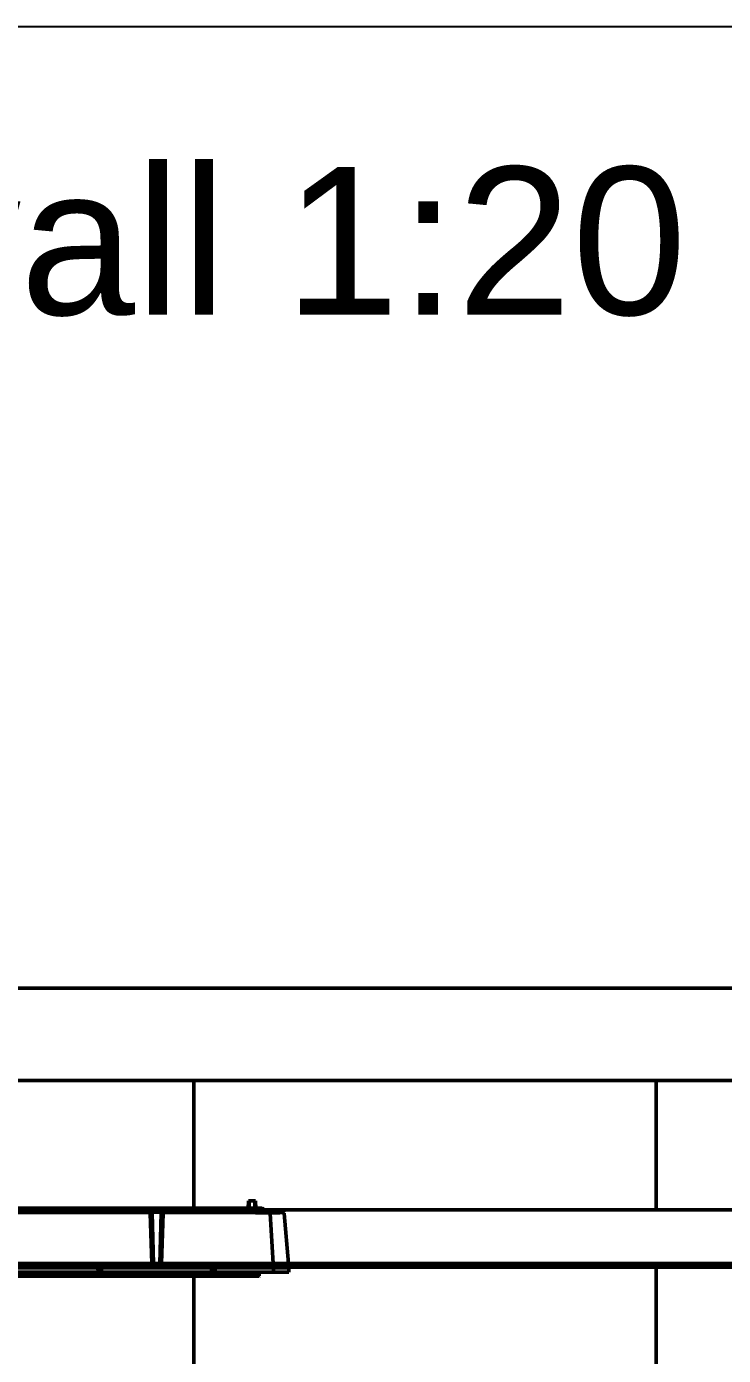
# Model space of a CAD drawing. Header units: millimetres. Extents: x -9546 to 173314, y -46180 to 27253.
# Drawn here: x 169346 to 169722, y -33756 to -33037 of the extents above; entities that cross this region are included whole.
import ezdxf

# ---------------------------------------------------------------- set-up
doc = ezdxf.new("R2010")
doc.units = ezdxf.units.MM
for name, color, linetype, lineweight in [('AM_0', 7, 'Continuous', 50), ('LDCarFrame-AM_0', 7, 'Continuous', 50), ('LDShaft-AM_0', 7, 'Continuous', 50)]:
    doc.layers.add(name, color=color, linetype=linetype, lineweight=lineweight)
doc.layers.add('AM_VIEWS', color=1, linetype='Continuous', lineweight=25, plot=False)
doc.styles.add('LD', font='ARIALUNI.ttf')

# ---------------------------------------------------------------- blocks, each defined once
blk = doc.blocks.new('LD_20260611094836_00000257')
at = {"layer": 'LDCarFrame-AM_0'}
for p, q in [((765, 2679), (-741, 2679)), ((-741, 2629), (765, 2629)), ((700, 2530), (-700, 2530)), ((-700, 2528), (700, 2528))]:
    blk.add_line(p, q, dxfattribs=at)
blk = doc.blocks.new('LD_20260611094836_00000263')
at = {"layer": 'AM_0'}
for p, q in [((121.5, 22.9), (-121.5, 22.9)), ((121.5, 22.64), (-121.5, 22.64)), ((123.08, 22.9), (121.5, 22.9)), ((121.5, 22.64), (123.15, 22.64)), ((124.62, 22.9), (123.08, 22.9)), ((123.15, 22.64), (124.78, 22.64)), ((126.15, 22.9), (124.62, 22.9)), ((124.78, 22.64), (126.38, 22.64)), ((127.63, 22.9), (126.15, 22.9)), ((126.38, 22.64), (127.92, 22.64)), ((129.04, 22.9), (127.63, 22.9)), ((127.92, 22.64), (127.97, 22.5)), ((127.97, 22.5), (129.45, 22.5)), ((130.37, 22.9), (129.04, 22.9)), ((129.54, 26.9), (129.4, 22.9)), ((129.4, 22.9), (129.43, 22.9)), ((129.43, 22.9), (129.53, 22.9)), ((129.45, 22.5), (130.85, 22.5)), ((129.53, 22.9), (129.68, 22.9)), ((129.57, 26.9), (129.54, 26.9)), ((129.66, 26.9), (129.57, 26.9)), ((129.8, 26.9), (129.66, 26.9)), ((129.68, 22.9), (129.89, 22.9)), ((130, 26.9), (129.8, 26.9)), ((130, 26.9), (129.89, 22.9)), ((129.89, 22.9), (130.15, 22.9)), ((130.24, 26.9), (130, 26.9)), ((130.15, 22.9), (130.45, 22.9)), ((130.52, 26.9), (130.24, 26.9)), ((131.6, 22.9), (130.37, 22.9)), ((130.45, 22.9), (130.78, 22.9)), ((130.83, 26.9), (130.52, 26.9)), ((130.78, 22.9), (131.14, 22.9)), ((131.16, 26.9), (130.83, 26.9)), ((130.85, 22.5), (132.15, 22.5)), ((131.14, 22.9), (131.5, 22.9)), ((131.5, 26.9), (131.16, 26.9)), ((131.84, 26.9), (131.5, 26.9)), ((131.5, 22.9), (131.86, 22.9)), ((132.72, 22.9), (131.6, 22.9)), ((132.17, 26.9), (131.84, 26.9)), ((131.86, 22.9), (132.22, 22.9)), ((132.15, 22.5), (133.32, 22.5)), ((132.48, 26.9), (132.17, 26.9)), ((132.22, 22.9), (132.55, 22.9)), ((132.25, 22.17), (132.28, 21.99)), ((133.47, 21.99), (132.25, 22.17)), ((132.93, 21.36), (132.28, 21.99)), ((132.76, 26.9), (132.48, 26.9)), ((132.55, 22.9), (132.72, 22.9)), ((132.72, 22.9), (132.85, 22.9)), ((133.72, 22.9), (132.72, 22.9)), ((133, 26.9), (132.76, 26.9)), ((132.85, 22.9), (133.11, 22.9)), ((133.11, 22.9), (133, 26.9)), ((133.2, 26.9), (133, 26.9)), ((133.11, 22.9), (133.32, 22.9)), ((133.34, 26.9), (133.2, 26.9)), ((133.32, 22.9), (133.47, 22.9)), ((133.32, 22.5), (134.37, 22.5)), ((133.32, 22.5), (133.39, 22.34)), ((133.43, 26.9), (133.34, 26.9)), ((133.39, 22.34), (133.44, 22.17)), ((133.46, 26.9), (133.43, 26.9)), ((133.44, 22.17), (133.47, 21.99)), ((133.6, 22.9), (133.46, 26.9)), ((133.47, 22.9), (133.57, 22.9)), ((133.57, 22.9), (133.6, 22.9)), ((134.58, 22.9), (133.72, 22.9)), ((134.37, 22.5), (135.28, 22.5)), ((135.3, 22.9), (134.58, 22.9)), ((135.28, 22.5), (136.03, 22.5)), ((135.87, 22.9), (135.3, 22.9)), ((136.28, 22.9), (135.87, 22.9)), ((135.92, 22.64), (136.51, 22.64)), ((135.92, 22.64), (136.03, 22.5)), ((136.52, 22.9), (136.28, 22.9)), ((136.51, 22.64), (136.94, 22.64)), ((136.61, 22.9), (136.52, 22.9)), ((136.79, 22.88), (136.61, 22.9)), ((136.97, 22.83), (136.79, 22.88)), ((136.94, 22.64), (137.2, 22.64)), ((137.14, 22.75), (136.97, 22.83)), ((137.28, 22.64), (137.14, 22.75)), ((137.2, 22.64), (137.28, 22.64)), ((137.41, 22.5), (137.28, 22.64)), ((137.51, 22.34), (137.41, 22.5)), ((137.57, 22.17), (137.51, 22.34)), ((137.6, 21.99), (137.57, 22.17)), ((137.66, 21.36), (137.6, 21.99)), ((121.5, 21.03), (-121.5, 21.03)), ((-121.5, 20.9), (121.5, 20.9)), ((-76.18, 20.65), (76.18, 20.64)), ((76.17, 20.9), (-76.17, 20.9)), ((76.21, 20.9), (76.17, 20.9)), ((76.27, 20.89), (76.17, 20.9)), ((76.28, 20.63), (76.18, 20.64)), ((76.34, 20.9), (76.21, 20.9)), ((76.28, 20.89), (76.27, 20.89)), ((76.37, 20.86), (76.28, 20.89)), ((76.38, 20.61), (76.28, 20.63)), ((76.55, 20.9), (76.34, 20.9)), ((76.38, 20.85), (76.37, 20.86)), ((76.47, 20.8), (76.38, 20.85)), ((76.48, 20.57), (76.38, 20.61)), ((76.48, 20.8), (76.47, 20.8)), ((76.47, 20.74), (76.48, 20.67)), ((76.55, 20.67), (76.47, 20.74)), ((76.55, 20.72), (76.48, 20.8)), ((76.48, 20.67), (76.48, 20.57)), ((76.48, 20.57), (76.48, 20.45)), ((76.48, 20.45), (76.49, 20.3)), ((76.49, 20.3), (76.49, 20.15)), ((76.49, 20.15), (76.5, 19.99)), ((77.44, -7), (76.5, 19.99)), ((76.83, 20.9), (76.55, 20.9)), ((76.55, 20.72), (76.55, 20.71)), ((76.56, 20.72), (76.55, 20.72)), ((76.55, 20.71), (76.55, 20.67)), ((76.61, 20.63), (76.56, 20.72)), ((76.6, 20.72), (76.56, 20.72)), ((76.71, 20.72), (76.6, 20.72)), ((76.62, 20.63), (76.61, 20.63)), ((76.66, 20.53), (76.62, 20.63)), ((76.66, 20.53), (76.66, 20.53)), ((76.67, 20.42), (76.66, 20.53)), ((76.66, 20.53), (76.67, 20.42)), ((76.67, 20.41), (76.67, 20.42)), ((76.67, 20.4), (76.67, 20.41)), ((76.67, 20.37), (76.67, 20.4)), ((76.67, 20.33), (76.67, 20.37)), ((76.68, 20.19), (76.67, 20.34)), ((76.67, 20.33), (76.67, 20.33)), ((76.67, 20.33), (76.68, 20.27)), ((76.68, 20.27), (76.67, 20.33)), ((76.68, 20.29), (76.68, 20.27)), ((76.68, 20.25), (76.68, 20.27)), ((76.68, 20.14), (76.68, 20.19)), ((76.68, 20.09), (76.68, 20.17)), ((76.69, 20.03), (76.68, 20.09)), ((76.69, 19.96), (76.69, 20.03)), ((77.63, -7), (76.69, 19.96)), ((76.69, 19.96), (77.63, -7)), ((76.9, 20.72), (76.71, 20.72)), ((77.19, 20.9), (76.83, 20.9)), ((77.16, 20.72), (76.9, 20.72)), ((77.48, 20.72), (77.16, 20.72)), ((77.61, 20.9), (77.19, 20.9)), ((77.52, 20.63), (77.48, 20.72)), ((77.85, 20.72), (77.48, 20.72)), ((77.55, 20.53), (77.52, 20.63)), ((77.56, 20.42), (77.55, 20.53)), ((78.25, -7), (77.56, 20.42)), ((78.08, 20.9), (77.61, 20.9)), ((78.28, 20.72), (77.85, 20.72)), ((78.6, 20.9), (78.08, 20.9)), ((78.74, 20.72), (78.28, 20.72)), ((79.14, 20.9), (78.6, 20.9)), ((79.23, 20.72), (78.74, 20.72)), ((79.71, 20.9), (79.14, 20.9)), ((79.74, 20.72), (79.23, 20.72)), ((80.29, 20.9), (79.71, 20.9)), ((80.26, 20.72), (79.74, 20.72)), ((80.77, 20.72), (80.26, 20.72)), ((80.86, 20.9), (80.29, 20.9)), ((81.26, 20.72), (80.77, 20.72)), ((81.4, 20.9), (80.86, 20.9)), ((81.72, 20.72), (81.26, 20.72)), ((81.92, 20.9), (81.4, 20.9)), ((82.15, 20.72), (81.72, 20.72)), ((82.44, 20.42), (81.75, -7)), ((82.39, 20.9), (81.92, 20.9)), ((82.52, 20.72), (82.15, 20.72)), ((83.31, 19.96), (82.37, -7)), ((82.81, 20.9), (82.39, 20.9)), ((82.44, 20.42), (82.45, 20.53)), ((82.45, 20.53), (82.48, 20.63)), ((82.48, 20.63), (82.52, 20.72)), ((82.84, 20.72), (82.52, 20.72)), ((83.5, 19.99), (82.56, -7)), ((83.17, 20.9), (82.81, 20.9)), ((83.1, 20.72), (82.84, 20.72)), ((83.29, 20.72), (83.1, 20.72)), ((83.45, 20.9), (83.17, 20.9)), ((83.4, 20.72), (83.29, 20.72)), ((83.32, 20.12), (83.31, 19.96)), ((83.32, 20.05), (83.31, 20)), ((83.31, 20.03), (83.31, 19.96)), ((83.33, 20.36), (83.32, 20.24)), ((83.33, 20.33), (83.32, 20.27)), ((83.32, 20.28), (83.32, 20.32)), ((83.32, 20.29), (83.32, 20.31)), ((83.32, 20.3), (83.32, 20.24)), ((83.32, 20.24), (83.32, 20.17)), ((83.33, 20.42), (83.34, 20.53)), ((83.34, 20.53), (83.33, 20.42)), ((83.33, 20.42), (83.33, 20.41)), ((83.33, 20.41), (83.33, 20.4)), ((83.33, 20.38), (83.33, 20.4)), ((83.33, 20.4), (83.33, 20.38)), ((83.33, 20.38), (83.33, 20.36)), ((83.38, 20.63), (83.34, 20.53)), ((83.34, 20.53), (83.34, 20.53)), ((83.39, 20.63), (83.38, 20.63)), ((83.44, 20.72), (83.39, 20.63)), ((83.4, 20.72), (83.44, 20.72)), ((83.45, 20.72), (83.44, 20.72)), ((83.66, 20.9), (83.45, 20.9)), ((83.52, 20.8), (83.45, 20.72)), ((83.45, 20.68), (83.53, 20.75)), ((83.45, 20.72), (83.45, 20.71)), ((83.45, 20.71), (83.45, 20.68)), ((83.5, 19.99), (83.51, 20.13)), ((83.51, 20.27), (83.52, 20.4)), ((83.51, 20.13), (83.51, 20.27)), ((83.53, 20.8), (83.52, 20.8)), ((83.52, 20.61), (83.53, 20.69)), ((83.52, 20.52), (83.52, 20.61)), ((83.52, 20.52), (83.62, 20.55)), ((83.52, 20.4), (83.52, 20.52)), ((83.62, 20.85), (83.53, 20.8)), ((83.53, 20.69), (83.53, 20.75)), ((83.63, 20.86), (83.62, 20.85)), ((83.62, 20.55), (83.72, 20.57)), ((83.73, 20.89), (83.63, 20.86)), ((83.79, 20.9), (83.66, 20.9)), ((83.73, 20.89), (83.72, 20.89)), ((83.82, 20.65), (83.72, 20.57)), ((83.83, 20.9), (83.73, 20.89)), ((83.83, 20.9), (83.79, 20.9)), ((83.82, 20.65), (121.5, 20.64)), ((121.5, 20.9), (83.83, 20.9)), ((121.5, 21.03), (123.15, 21.03)), ((121.5, 20.9), (123.18, 20.9)), ((122.72, 20.9), (121.5, 20.9)), ((123.93, 20.64), (121.5, 20.64)), ((123.93, 20.9), (122.72, 20.9)), ((123.15, 21.03), (124.79, 21.03)), ((123.18, 20.9), (124.83, 20.9)), ((125.13, 20.9), (123.93, 20.9)), ((123.93, 20.64), (126.34, 20.64)), ((124.79, 21.03), (126.39, 21.03)), ((124.83, 20.9), (126.46, 20.9)), ((126.33, 20.9), (125.13, 20.9)), ((127.51, 20.9), (126.33, 20.9)), ((126.34, 20.64), (128.71, 20.64)), ((126.39, 21.03), (127.94, 21.03)), ((126.46, 20.9), (128.05, 20.9)), ((128.7, 20.9), (127.51, 20.9)), ((127.94, 21.03), (129.42, 21.03)), ((128.05, 20.9), (129.57, 20.9)), ((129.87, 20.9), (128.7, 20.9)), ((128.71, 20.64), (131.02, 20.64)), ((129.38, 21.13), (129.42, 21.03)), ((129.38, 21.13), (130.78, 21.13)), ((129.57, 20.9), (131, 20.9)), ((131.02, 20.9), (129.87, 20.9)), ((130.78, 21.13), (132.08, 21.13)), ((131, 20.9), (132.34, 20.9)), ((132.14, 20.9), (131.02, 20.9)), ((131.02, 20.64), (133.25, 20.64)), ((132.08, 21.13), (133.27, 21.13)), ((133.25, 20.9), (132.14, 20.9)), ((132.34, 20.9), (133.57, 20.9)), ((133.23, 21.24), (132.93, 21.36)), ((133.27, 21.13), (133.23, 21.24)), ((134.33, 20.9), (133.25, 20.9)), ((133.25, 20.64), (133.31, 20.5)), ((134.34, 21.13), (133.27, 21.13)), ((133.31, 20.5), (135.46, 20.5)), ((133.57, 20.9), (134.66, 20.9)), ((135.39, 20.9), (134.33, 20.9)), ((135.28, 21.13), (134.34, 21.13)), ((134.66, 20.9), (135.63, 20.9)), ((135.35, 21.03), (135.28, 21.13)), ((136.15, 21.03), (135.35, 21.03)), ((136.41, 20.9), (135.39, 20.9)), ((135.46, 20.5), (137.49, 20.5)), ((135.63, 20.9), (136.45, 20.9)), ((136.8, 21.03), (136.15, 21.03)), ((137.4, 20.9), (136.41, 20.9)), ((136.45, 20.9), (137.12, 20.9)), ((137.3, 21.03), (136.8, 21.03)), ((137.12, 20.9), (137.4, 20.9)), ((137.63, 21.03), (137.3, 21.03)), ((137.4, 20.9), (137.62, 20.9)), ((138.36, 20.9), (137.4, 20.9)), ((137.49, 20.5), (139.4, 20.5)), ((137.62, 20.9), (137.97, 20.9)), ((137.8, 21.03), (137.63, 21.03)), ((137.66, 21.24), (137.66, 21.36)), ((137.72, 21.13), (137.66, 21.24)), ((137.8, 21.03), (137.72, 21.13)), ((137.9, 20.96), (137.8, 21.03)), ((138.01, 20.92), (137.9, 20.96)), ((137.97, 20.9), (138.14, 20.9)), ((138.14, 20.9), (138.01, 20.92)), ((139.28, 20.9), (138.36, 20.9)), ((140.16, 20.9), (139.28, 20.9)), ((139.4, 20.5), (141.17, 20.5)), ((141, 20.9), (140.16, 20.9)), ((141.81, 20.9), (141, 20.9)), ((141, 20.9), (141, 20.9)), ((141.17, 20.5), (142.77, 20.5)), ((141.17, 20.5), (141.24, 20.34)), ((141.24, 20.34), (141.28, 20.17)), ((141.28, 20.17), (141.31, 19.99)), ((141.31, 19.99), (143.01, -7)), ((142.57, 20.9), (141.81, 20.9)), ((141.81, 20.9), (141.81, 20.9)), ((143.28, 20.9), (142.57, 20.9)), ((142.77, 20.5), (144.21, 20.5)), ((143.95, 20.9), (143.28, 20.9)), ((144.56, 20.9), (143.95, 20.9)), ((144.21, 20.5), (145.46, 20.5)), ((145.14, 20.9), (144.56, 20.9)), ((145.66, 20.9), (145.14, 20.9)), ((145.46, 20.5), (146.52, 20.5)), ((146.12, 20.9), (145.66, 20.9)), ((146.54, 20.9), (146.12, 20.9)), ((146.41, 20.64), (147.26, 20.64)), ((146.41, 20.64), (146.52, 20.5)), ((146.9, 20.9), (146.54, 20.9)), ((147.21, 20.9), (146.9, 20.9)), ((147.46, 20.9), (147.21, 20.9)), ((147.26, 20.64), (147.91, 20.64)), ((147.65, 20.9), (147.46, 20.9)), ((147.8, 20.9), (147.65, 20.9)), ((147.88, 20.9), (147.8, 20.9)), ((147.91, 20.9), (147.88, 20.9)), ((148.07, 20.88), (147.91, 20.9)), ((147.91, 20.64), (148.34, 20.64)), ((148.24, 20.83), (148.07, 20.88)), ((148.41, 20.75), (148.24, 20.83)), ((148.34, 20.64), (148.56, 20.64)), ((148.56, 20.64), (148.41, 20.75)), ((148.68, 20.5), (148.56, 20.64)), ((148.78, 20.34), (148.68, 20.5)), ((148.84, 20.17), (148.78, 20.34)), ((148.88, 19.99), (148.84, 20.17)), ((151.24, -7), (148.88, 19.99)), ((121.5, -11.6), (-121.5, -11.6)), ((121.5, -13.72), (-121.5, -13.72)), ((-121.5, -13.9), (121.5, -13.9)), ((-77.2, -9.1), (77.2, -9.1)), ((-47, -11.6), (47, -11.6)), ((46.93, -9.1), (-46.93, -9.1)), ((46.93, -9.28), (-46.93, -9.28)), ((47.19, -9.1), (46.93, -9.1)), ((46.93, -9.28), (47.26, -9.28)), ((47, -11.6), (47.35, -11.6)), ((47.44, -9.1), (47.19, -9.1)), ((47.26, -9.28), (47.58, -9.28)), ((47.35, -11.6), (47.68, -11.6)), ((47.68, -9.1), (47.44, -9.1)), ((47.58, -9.28), (47.87, -9.28)), ((47.89, -9.1), (47.68, -9.1)), ((47.68, -11.6), (48, -11.6)), ((47.87, -9.28), (48.14, -9.28)), ((48.08, -9.1), (47.89, -9.1)), ((48, -11.6), (48.29, -11.6)), ((48.23, -9.1), (48.08, -9.1)), ((48.14, -9.28), (48.37, -9.28)), ((48.22, -9.58), (48.21, -9.47)), ((48.21, -9.47), (48.46, -9.58)), ((48.22, -9.58), (48.29, -11.6)), ((48.34, -9.1), (48.23, -9.1)), ((48.29, -11.6), (48.53, -11.6)), ((48.41, -9.1), (48.34, -9.1)), ((48.37, -9.28), (48.56, -9.28)), ((48.37, -9.28), (48.42, -9.37)), ((48.43, -9.1), (48.41, -9.1)), ((48.42, -9.37), (48.45, -9.47)), ((48.48, -9.1), (48.43, -9.1)), ((48.54, -9.11), (48.43, -9.1)), ((48.46, -9.58), (48.45, -9.47)), ((48.61, -9.1), (48.48, -9.1)), ((48.53, -11.6), (48.73, -11.6)), ((48.54, -9.11), (48.54, -9.11)), ((48.54, -9.11), (48.54, -9.11)), ((48.54, -9.11), (48.54, -9.11)), ((48.64, -9.15), (48.54, -9.11)), ((48.54, -9.11), (48.6, -9.13)), ((48.56, -9.28), (48.7, -9.28)), ((48.84, -9.1), (48.61, -9.1)), ((48.64, -9.15), (48.64, -9.15)), ((48.74, -9.2), (48.64, -9.15)), ((48.64, -9.15), (48.64, -9.15)), ((48.64, -9.15), (48.69, -9.18)), ((48.7, -9.28), (48.79, -9.28)), ((48.73, -11.6), (48.88, -11.6)), ((48.74, -9.2), (48.74, -9.2)), ((48.81, -9.28), (48.74, -9.2)), ((48.74, -9.2), (48.74, -9.2)), ((48.74, -9.2), (48.77, -9.24)), ((48.79, -9.28), (48.81, -9.28)), ((48.81, -9.28), (48.81, -9.28)), ((48.87, -9.37), (48.81, -9.28)), ((48.81, -9.28), (48.81, -9.28)), ((48.81, -9.28), (48.86, -9.28)), ((48.81, -9.28), (48.87, -9.37)), ((49.14, -9.1), (48.84, -9.1)), ((48.86, -9.28), (48.98, -9.28)), ((48.87, -9.37), (48.87, -9.37)), ((48.87, -9.37), (48.87, -9.37)), ((48.91, -9.47), (48.87, -9.37)), ((48.87, -9.37), (48.91, -9.47)), ((48.88, -11.6), (48.97, -11.6)), ((48.91, -9.47), (48.91, -9.47)), ((48.91, -9.47), (48.93, -9.58)), ((49, -11.6), (48.93, -9.58)), ((48.93, -9.58), (49, -11.6)), ((48.97, -11.6), (49, -11.6)), ((48.98, -9.28), (49.18, -9.28)), ((49, -11.6), (49.04, -11.6)), ((49.04, -11.6), (49.16, -11.6)), ((49.53, -9.1), (49.14, -9.1)), ((49.16, -11.6), (49.36, -11.6)), ((49.18, -9.28), (49.46, -9.28)), ((49.36, -11.6), (49.64, -11.6)), ((49.46, -9.28), (49.82, -9.28)), ((49.98, -9.1), (49.53, -9.1)), ((49.64, -11.6), (49.98, -11.6)), ((49.82, -9.28), (50.23, -9.28)), ((49.82, -9.28), (49.86, -9.37)), ((49.86, -9.37), (49.89, -9.47)), ((49.89, -9.47), (49.91, -9.58)), ((49.91, -9.58), (50.38, -11.6)), ((50.5, -9.1), (49.98, -9.1)), ((49.98, -11.6), (50.38, -11.6)), ((50.23, -9.28), (50.7, -9.28)), ((50.38, -11.6), (50.83, -11.6)), ((51.06, -9.1), (50.5, -9.1)), ((50.7, -9.28), (51.22, -9.28)), ((50.83, -11.6), (51.34, -11.6)), ((51.66, -9.1), (51.06, -9.1)), ((51.22, -9.28), (51.77, -9.28)), ((51.34, -11.6), (51.87, -11.6)), ((52.28, -9.1), (51.66, -9.1)), ((51.77, -9.28), (52.34, -9.28)), ((51.87, -11.6), (52.42, -11.6)), ((52.93, -9.1), (52.28, -9.1)), ((52.34, -9.28), (52.93, -9.28)), ((52.42, -11.6), (53, -11.6)), ((107.07, -9.1), (52.93, -9.1)), ((107.07, -9.28), (52.93, -9.28)), ((53, -11.6), (107, -11.6)), ((77.2, -9.1), (77.32, -9.1)), ((77.32, -9.1), (77.42, -9.1)), ((77.42, -9.1), (77.51, -9.1)), ((77.51, -9.1), (77.51, -9)), ((77.51, -9.1), (77.59, -9.1)), ((77.59, -9.1), (77.65, -9.1)), ((77.65, -9.1), (77.69, -9.1)), ((77.69, -9.1), (77.7, -9.1)), ((77.7, -9.1), (77.7, -9)), ((77.7, -9), (77.7, -9.1)), ((77.7, -9.1), (77.71, -9.1)), ((77.71, -9.1), (77.73, -9.1)), ((77.73, -9.1), (77.77, -9.1)), ((77.77, -9.1), (77.82, -9.1)), ((77.82, -9.1), (77.89, -9.1)), ((77.89, -9.1), (77.98, -9.1)), ((77.98, -9.1), (78.08, -9.1)), ((78.08, -9.1), (78.19, -9.1)), ((78.19, -9.1), (78.31, -9.1)), ((78.31, -9.1), (78.3, -9)), ((78.31, -9.1), (78.44, -9.1)), ((78.44, -9.1), (78.59, -9.1)), ((78.59, -9.1), (78.74, -9.1)), ((78.74, -9.1), (78.9, -9.1)), ((78.9, -9.1), (79.08, -9.1)), ((79.08, -9.1), (79.25, -9.1)), ((79.25, -9.1), (79.44, -9.1)), ((79.44, -9.1), (79.62, -9.1)), ((79.62, -9.1), (79.81, -9.1)), ((79.81, -9.1), (80, -9.1)), ((80, -9.1), (80.19, -9.1)), ((80.19, -9.1), (80.38, -9.1)), ((80.38, -9.1), (80.56, -9.1)), ((80.56, -9.1), (80.75, -9.1)), ((80.75, -9.1), (80.92, -9.1)), ((80.92, -9.1), (81.1, -9.1)), ((81.1, -9.1), (81.26, -9.1)), ((81.26, -9.1), (81.41, -9.1)), ((81.41, -9.1), (81.56, -9.1)), ((81.56, -9.1), (81.69, -9.1)), ((81.7, -9), (81.69, -9.1)), ((81.69, -9.1), (81.81, -9.1)), ((81.81, -9.1), (81.92, -9.1)), ((81.92, -9.1), (82.02, -9.1)), ((82.02, -9.1), (82.11, -9.1)), ((82.11, -9.1), (82.18, -9.1)), ((82.18, -9.1), (82.23, -9.1)), ((82.23, -9.1), (82.27, -9.1)), ((82.27, -9.1), (82.29, -9.1)), ((82.29, -9.1), (82.3, -9.1)), ((82.3, -9), (82.3, -9.1)), ((82.3, -9.1), (82.31, -9.1)), ((82.31, -9.1), (82.35, -9.1)), ((82.35, -9.1), (82.41, -9.1)), ((82.41, -9.1), (82.49, -9.1)), ((82.49, -9), (82.49, -9.1)), ((82.49, -9.1), (82.58, -9.1)), ((82.58, -9.1), (82.68, -9.1)), ((82.68, -9.1), (82.8, -9.1)), ((82.8, -9.1), (121.5, -9.1)), ((107, -11.6), (107.58, -11.6)), ((107.72, -9.1), (107.07, -9.1)), ((107.07, -9.28), (107.66, -9.28)), ((107.58, -11.6), (108.13, -11.6)), ((107.66, -9.28), (108.23, -9.28)), ((108.34, -9.1), (107.72, -9.1)), ((108.13, -11.6), (108.66, -11.6)), ((108.23, -9.28), (108.78, -9.28)), ((108.94, -9.1), (108.34, -9.1)), ((108.66, -11.6), (109.17, -11.6)), ((108.78, -9.28), (109.3, -9.28)), ((109.5, -9.1), (108.94, -9.1)), ((109.17, -11.6), (109.62, -11.6)), ((109.3, -9.28), (109.77, -9.28)), ((110.02, -9.1), (109.5, -9.1)), ((109.62, -11.6), (109.69, -9.58)), ((109.62, -11.6), (110.02, -11.6)), ((109.7, -9.47), (109.69, -9.58)), ((109.73, -9.37), (109.7, -9.47)), ((109.77, -9.28), (109.73, -9.37)), ((109.77, -9.28), (110.18, -9.28)), ((110.47, -9.1), (110.02, -9.1)), ((110.02, -11.6), (110.36, -11.6)), ((110.18, -9.28), (110.54, -9.28)), ((110.36, -11.6), (110.64, -11.6)), ((110.86, -9.1), (110.47, -9.1)), ((110.54, -9.28), (110.82, -9.28)), ((110.64, -11.6), (110.84, -11.6)), ((110.82, -9.28), (111.02, -9.28)), ((110.84, -11.6), (110.96, -11.6)), ((111.16, -9.1), (110.86, -9.1)), ((110.96, -11.6), (111, -11.6)), ((111, -11.6), (111.07, -9.58)), ((111.07, -9.58), (111, -11.6)), ((111, -11.6), (111.03, -11.6)), ((111.02, -9.28), (111.14, -9.28)), ((111.03, -11.6), (111.12, -11.6)), ((111.07, -9.58), (111.09, -9.47)), ((111.09, -9.47), (111.07, -9.58)), ((111.12, -9.37), (111.09, -9.47)), ((111.11, -9.42), (111.12, -9.37)), ((111.12, -9.37), (111.12, -9.37)), ((111.12, -9.37), (111.12, -9.37)), ((111.12, -11.6), (111.27, -11.6)), ((111.12, -9.37), (111.19, -9.28)), ((111.14, -9.28), (111.19, -9.28)), ((111.39, -9.1), (111.16, -9.1)), ((111.26, -9.2), (111.19, -9.28)), ((111.19, -9.28), (111.19, -9.28)), ((111.19, -9.28), (111.21, -9.28)), ((111.21, -9.25), (111.26, -9.2)), ((111.21, -9.28), (111.3, -9.28)), ((111.26, -9.2), (111.36, -9.15)), ((111.26, -9.2), (111.26, -9.2)), ((111.26, -9.2), (111.26, -9.2)), ((111.27, -11.6), (111.47, -11.6)), ((111.3, -9.28), (111.44, -9.28)), ((111.36, -9.15), (111.36, -9.15)), ((111.52, -9.1), (111.39, -9.1)), ((111.44, -9.28), (111.63, -9.28)), ((111.57, -9.1), (111.46, -9.11)), ((111.46, -9.11), (111.57, -9.1)), ((111.46, -9.11), (111.46, -9.11)), ((111.47, -11.6), (111.71, -11.6)), ((111.57, -9.1), (111.52, -9.1)), ((111.55, -9.47), (111.54, -9.58)), ((111.54, -9.58), (111.71, -11.6)), ((111.58, -9.37), (111.55, -9.47)), ((111.59, -9.1), (111.57, -9.1)), ((111.63, -9.28), (111.58, -9.37)), ((111.66, -9.1), (111.59, -9.1)), ((111.63, -9.28), (111.86, -9.28)), ((111.77, -9.1), (111.66, -9.1)), ((111.71, -11.6), (112, -11.6)), ((111.92, -9.1), (111.77, -9.1)), ((111.86, -9.28), (112.13, -9.28)), ((112.11, -9.1), (111.92, -9.1)), ((112, -11.6), (112.32, -11.6)), ((112.32, -9.1), (112.11, -9.1)), ((112.13, -9.28), (112.42, -9.28)), ((112.56, -9.1), (112.32, -9.1)), ((112.32, -11.6), (112.65, -11.6)), ((112.42, -9.28), (112.74, -9.28)), ((112.81, -9.1), (112.56, -9.1)), ((112.65, -11.6), (113, -11.6)), ((112.74, -9.28), (113.07, -9.28)), ((113.07, -9.1), (112.81, -9.1)), ((113, -11.6), (121.5, -11.6)), ((121.5, -9.1), (113.07, -9.1)), ((121.5, -9.28), (113.07, -9.28)), ((121.5, -9.1), (124.2, -9.1)), ((124.13, -9.1), (121.5, -9.1)), ((121.5, -9.28), (124.17, -9.28)), ((123.02, -11.6), (121.5, -11.6)), ((121.5, -11.6), (124.2, -11.6)), ((121.5, -13.72), (122.99, -13.72)), ((121.5, -13.9), (122.95, -13.9)), ((122.95, -13.9), (124.36, -13.9)), ((122.99, -13.72), (124.47, -13.72)), ((124.51, -11.6), (123.02, -11.6)), ((126.72, -9.1), (124.13, -9.1)), ((124.17, -9.28), (126.82, -9.28)), ((124.2, -9.1), (126.85, -9.1)), ((124.2, -11.6), (126.86, -11.6)), ((124.36, -13.9), (125.77, -13.9)), ((124.47, -13.72), (125.91, -13.72)), ((125.97, -11.6), (124.51, -11.6)), ((125.77, -13.9), (127.13, -13.9)), ((125.91, -13.72), (127.3, -13.72)), ((127.38, -11.6), (125.97, -11.6)), ((129.3, -9.1), (126.72, -9.1)), ((126.82, -9.28), (129.43, -9.28)), ((126.85, -9.1), (129.47, -9.1)), ((126.86, -11.6), (129.48, -11.6)), ((127.13, -13.9), (128.41, -13.9)), ((127.3, -13.72), (128.63, -13.72)), ((128.72, -11.6), (127.38, -11.6)), ((128.41, -13.9), (129.62, -13.9)), ((128.63, -13.72), (129.86, -13.72)), ((129.97, -11.6), (128.72, -11.6)), ((131.82, -9.1), (129.3, -9.1)), ((129.43, -9.28), (131.98, -9.28)), ((129.47, -9.1), (132.03, -9.1)), ((129.48, -11.6), (132.05, -11.6)), ((129.62, -13.9), (130.73, -13.9)), ((129.86, -13.72), (131, -13.72)), ((131.13, -11.6), (129.97, -11.6)), ((130.73, -13.9), (131.73, -13.9)), ((131.05, -13.63), (131, -13.72)), ((131, -13.72), (132.03, -13.72)), ((131.07, -13.53), (131.05, -13.63)), ((131.08, -13.42), (131.07, -13.53)), ((131.13, -11.6), (131.08, -13.42)), ((132.17, -11.6), (131.13, -11.6)), ((131.73, -13.9), (132.61, -13.9)), ((134.25, -9.1), (131.82, -9.1)), ((131.98, -9.28), (134.44, -9.28)), ((132.03, -9.1), (134.49, -9.1)), ((132.03, -13.72), (132.94, -13.72)), ((132.05, -11.6), (134.52, -11.6)), ((133.09, -11.6), (132.17, -11.6)), ((132.61, -13.9), (133.37, -13.9)), ((132.94, -13.72), (133.71, -13.72)), ((133.87, -11.6), (133.09, -11.6)), ((133.37, -13.9), (133.98, -13.9)), ((133.71, -13.72), (134.34, -13.72)), ((134.5, -11.6), (133.87, -11.6)), ((133.98, -13.9), (134.45, -13.9)), ((136.58, -9.1), (134.25, -9.1)), ((134.34, -13.72), (134.82, -13.72)), ((134.44, -9.28), (136.79, -9.28)), ((134.45, -13.9), (134.76, -13.9)), ((134.49, -9.1), (136.86, -9.1)), ((134.99, -11.6), (134.5, -11.6)), ((134.52, -11.6), (136.89, -11.6)), ((134.76, -13.9), (134.92, -13.9)), ((135.14, -13.72), (134.82, -13.72)), ((134.92, -13.9), (135.03, -13.89)), ((135.31, -11.6), (134.99, -11.6)), ((135.03, -13.89), (135.13, -13.85)), ((135.13, -13.85), (135.22, -13.8)), ((135.3, -13.72), (135.14, -13.72)), ((135.22, -13.8), (135.3, -13.72)), ((135.3, -13.72), (135.36, -13.63)), ((135.48, -11.6), (135.31, -11.6)), ((135.36, -13.63), (135.4, -13.53)), ((135.4, -13.53), (135.42, -13.42)), ((135.42, -13.42), (135.48, -11.6)), ((138.78, -9.1), (136.58, -9.1)), ((136.79, -9.28), (139.02, -9.28)), ((136.86, -9.1), (139.1, -9.1)), ((136.89, -11.6), (139.13, -11.6)), ((140.85, -9.1), (138.78, -9.1)), ((139.02, -9.28), (141.12, -9.28)), ((139.1, -9.1), (141.21, -9.1)), ((139.13, -11.6), (141.24, -11.6)), ((142.76, -9.1), (140.85, -9.1)), ((141.12, -9.28), (143.05, -9.28)), ((141.21, -9.1), (143.15, -9.1)), ((141.24, -11.6), (143.18, -11.6)), ((144.5, -9.1), (142.76, -9.1)), ((143.05, -9.28), (144.81, -9.28)), ((143.05, -9.28), (143.09, -9.37)), ((143.09, -9.37), (143.12, -9.47)), ((143.12, -9.47), (143.13, -9.58)), ((143.13, -9.58), (143.18, -11.6)), ((143.14, -9), (143.15, -9.1)), ((143.15, -9.1), (144.92, -9.1)), ((143.18, -11.6), (144.95, -11.6)), ((146.05, -9.1), (144.5, -9.1)), ((144.81, -9.28), (146.38, -9.28)), ((144.92, -9.1), (146.49, -9.1)), ((144.95, -11.6), (146.53, -11.6)), ((147.41, -9.1), (146.05, -9.1)), ((146.38, -9.28), (147.75, -9.28)), ((146.49, -9.1), (147.88, -9.1)), ((146.53, -11.6), (147.92, -11.6)), ((148.56, -9.1), (147.41, -9.1)), ((147.75, -9.28), (148.92, -9.28)), ((147.88, -9.1), (149.04, -9.1)), ((147.92, -11.6), (149.09, -11.6)), ((149.49, -9.1), (148.56, -9.1)), ((148.92, -9.28), (149.86, -9.28)), ((149.04, -9.1), (149.98, -9.1)), ((149.09, -11.6), (150.03, -11.6)), ((150.19, -9.1), (149.49, -9.1)), ((149.86, -9.28), (150.57, -9.28)), ((149.98, -9.1), (150.7, -9.1)), ((150.03, -11.6), (150.75, -11.6)), ((150.66, -9.1), (150.19, -9.1)), ((150.57, -9.28), (151.04, -9.28)), ((150.9, -9.1), (150.66, -9.1)), ((150.7, -9.1), (151.18, -9.1)), ((150.75, -11.6), (151.23, -11.6)), ((150.9, -9.1), (151.01, -9.11)), ((151.01, -9.11), (150.9, -9.1)), ((151.11, -9.15), (151.01, -9.11)), ((151.04, -9.28), (151.28, -9.28)), ((151.21, -9.2), (151.11, -9.15)), ((151.18, -9.1), (151.42, -9.1)), ((151.28, -9.28), (151.21, -9.2)), ((151.23, -11.6), (151.47, -11.6)), ((151.34, -9.37), (151.28, -9.28)), ((151.38, -9.47), (151.34, -9.37)), ((151.4, -9.58), (151.38, -9.47)), ((151.47, -11.6), (151.4, -9.58)), ((151.42, -9.1), (151.41, -9))]:
    blk.add_line(p, q, dxfattribs=at)
blk = doc.blocks.new('LD_20260611094836_00000264')
at = {"layer": 'AM_0'}
for p, q in [((-138.01, 20.92), (-138.14, 20.9)), ((-138.14, 20.9), (-138.01, 20.92)), ((150.9, -9.1), (151.01, -9.11))]:
    blk.add_line(p, q, dxfattribs=at)
blk = doc.blocks.new('LD_20260611094836_00000265')
at = {"layer": 'AM_0'}
blk.add_line((-25, -70), (-562.4, -70), dxfattribs=at)
blk = doc.blocks.new('LD_20260611094836_0000026B')
at = {"layer": 'AM_0'}
for p, q in [((125, 2500), (-125, 2500)), ((-125, 2500), (-125, 2430.9)), ((125, 2430), (125, 2500)), ((-125, 2394.1), (-125, 2332)), ((125, 2332), (125, 2399)), ((-125, 2332), (125, 2332))]:
    blk.add_line(p, q, dxfattribs=at)
blk = doc.blocks.new('LD_20260611094836_0000026C')
at = {"layer": 'AM_0'}
for p, q in [((225, 2500), (-225, 2500)), ((225, 2430.9), (225, 2500)), ((225, 58), (225, 2394.1))]:
    blk.add_line(p, q, dxfattribs=at)
blk = doc.blocks.new('LD_20260611094836_0000026E')
at = {"layer": 'AM_0'}
for p, q in [((175, 2500), (-175, 2500)), ((-175, 2500), (-175, 2430)), ((-175, 2399), (-175, 58))]:
    blk.add_line(p, q, dxfattribs=at)

msp = doc.modelspace()

# ---------------------------------------------------------------- linework, layer by layer
at = {"layer": 'AM_VIEWS'}
msp.add_lwpolyline([(168295.15, -33037.31), (170711.15, -33037.31), (170711.15, -37458.08), (168295.15, -37458.08)], close=True, dxfattribs=at)

# ---------------------------------------------------------------- block references
for name, p in [('LD_20260611094836_00000257', (169336.15, -36236.31)), ('LD_20260611094836_0000026C', (169211.15, -36107.31)), ('LD_20260611094836_0000026B', (169561.15, -36107.31)), ('LD_20260611094836_0000026E', (169861.15, -36107.31)), ('LD_20260611094836_00000265', (170036.15, -33607.31)), ('LD_20260611094836_00000263', (169336.15, -33699.31)), ('LD_20260611094836_00000264', (169336.15, -33699.31))]:
    msp.add_blockref(name, p)

# ---------------------------------------------------------------- texts
at = {"layer": 'LDShaft-AM_0', "insert": (169336.15, -33217.31), "char_height": 80, "attachment_point": 8, "style": 'LD'}
msp.add_mtext('\\fArial Unicode MS|b0|i0;\\l\\C256;Right wall 1:20', dxfattribs=at)

doc.saveas('drawing.dxf')
